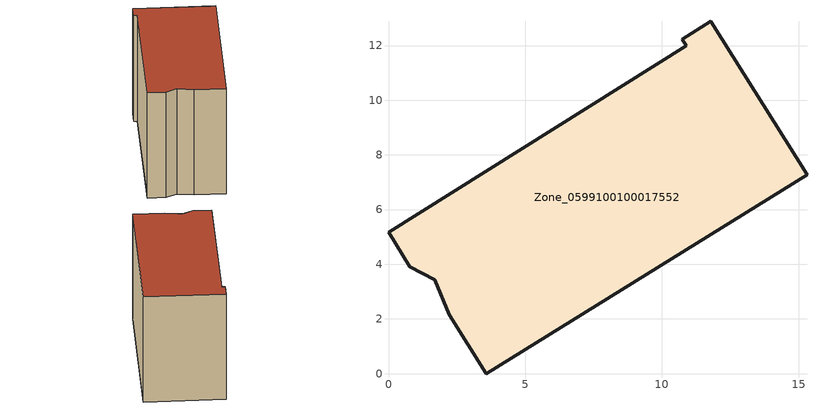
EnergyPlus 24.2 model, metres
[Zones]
Zone_0599100100017552
 floor ground (C_G): 1.68,3.43 0.78,3.91 0,5.17 10.88,12 10.74,12.23 11.78,12.88 15.31,7.28 3.58,0 2.22,2.15 z0
 wall outside (C_F): 3.58,0 15.31,7.28 11.78,12.88 10.74,12.23 10.88,12 0,5.17 0.78,3.91 1.68,3.43 2.22,2.15 3.58,0 z0:9.52
 roof outside (C_R): 0.78,3.91 1.68,3.43 2.22,2.15 3.58,0 15.31,7.28 11.78,12.88 10.74,12.23 10.88,12 0,5.17 z9.52
[BUILDING]
Pand.0599100100017552: North Axis=0; Terrain=City; Loads Convergence Tolerance Value=0.04; Temperature Convergence Tolerance Value=0.4; Solar Distribution=FullExterior; Maximum Number of Warmup Days=25; Minimum Number of Warmup Days=1
[Site:Location]
Rotterdam.The.Hague.AP_ZH_NLD Design_Conditions: Latitude=51.96; Longitude=4.45; Time Zone=1; Elevation=-4.5
[SITE:GROUNDTEMPERATURE:BUILDINGSURFACE]
18, 18, 18, 18, 18, 18, 18, 18, 18, 18, 18, 18
[MATERIAL] Thermal Absorptance=0.9; Solar Absorptance=0.7; Visible Absorptance=0.7
Name | Roughness | Thickness | Conductivity | Density | Specific Heat
G.TC.2015-2018 | MediumSmooth | 0.15 | 0.0428571 | 540 | 1210
F.TC.2015-2018 | Rough | 0.3 | 0.0666667 | 1920 | 840
R.TC.2015-2018 | MediumRough | 0.2 | 0.0333333 | 1500 | 1000
[CONSTRUCTION]
C_G: G.TC.2015-2018
C_F: F.TC.2015-2018
C_R: R.TC.2015-2018
[ZONE]
Zone_0599100100017552: Type=1; Multiplier=1; Ceiling Height=Autocalculate; Volume=Autocalculate; Floor Area=autocalculate; Part of Total Floor Area=Yes
[ZONEINFILTRATION:DESIGNFLOWRATE]
Infil_Zone_0599100100017552: Zone or ZoneList or Space or SpaceList=Zone_0599100100017552; Schedule=AlwaysOn; Design Flow Rate Calculation Method=Flow/Area; Flow Rate per Floor Area=0.0015; Constant Term Coefficient=1; Temperature Term Coefficient=0; Velocity Term Coefficient=0; Velocity Squared Term Coefficient=0
[HVACTEMPLATE:ZONE:IDEALLOADSAIRSYSTEM]
Zone_0599100100017552: Maximum Heating Supply Air Temperature=50; Minimum Cooling Supply Air Temperature=13; Maximum Heating Supply Air Humidity Ratio=0.0156; Minimum Cooling Supply Air Humidity Ratio=0.0077; Heating Limit=NoLimit; Cooling Limit=NoLimit; Dehumidification Control Type=ConstantSensibleHeatRatio; Cooling Sensible Heat Ratio=0.7; Dehumidification Setpoint=60; Humidification Control Type=None; Humidification Setpoint=30; Outdoor Air Method=None; Outdoor Air Flow Rate per Person=0.00944; Outdoor Air Flow Rate per Zone Floor Area=0; Outdoor Air Flow Rate per Zone=0; Demand Controlled Ventilation Type=None; Outdoor Air Economizer Type=NoEconomizer; Heat Recovery Type=None; Sensible Heat Recovery Effectiveness=0.7; Latent Heat Recovery Effectiveness=0.65
[ZONECONTROL:THERMOSTAT]
ThermostatControl_Zone_0599100100017552: Zone or ZoneList=Zone_0599100100017552; Control Type Schedule=DualSetpointControlType; Control 1=Thermostat_Zone_0599100100017552; Temperature Difference Between Cutout And Setpoint=0
[THERMOSTATSETPOINT:DUALSETPOINT]
Thermostat_Zone_0599100100017552: Heating Setpoint Temperature Schedule=HeatingSetpoint_Zone_0599100100017552; Cooling Setpoint Temperature Schedule=CoolingSetpoint_Zone_0599100100017552
[SCHEDULE:COMPACT]
HeatingSetpoint_Zone_0599100100017552: Through: 12/31, For: AllDays, Until: 24:00, 21
CoolingSetpoint_Zone_0599100100017552: Through: 12/31, For: AllDays, Until: 24:00, 24
DualSetpointControlType: Through: 12/31, For: AllDays, Until: 24:00, 4
AlwaysOn: Through: 12/31, For: AllDays, Until: 24:00, 1
